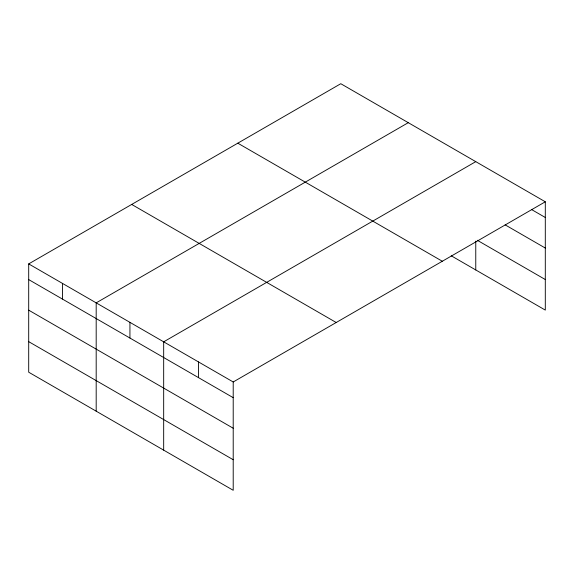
<?xml version="1.0" encoding="UTF-8"?>
<svg xmlns="http://www.w3.org/2000/svg" width="574" height="574" viewBox="0 0 574 574"><rect width="100%" height="100%" fill="white"/><g stroke="black" fill="none" stroke-linecap="round" stroke-linejoin="round"><path stroke-width="0.86" d="M28.7 263.904L233.209 381.975L233.209 490.282L28.7 372.21L28.7 263.904L340.791 83.718L545.3 201.79L545.3 310.096L451.229 255.789M408.279 122.678L96.188 302.864L96.188 411.178M475.767 161.646L163.676 341.831L163.676 450.138M233.209 381.975L545.3 201.79M531.395 209.453L545.3 217.481M505.127 224.85L545.3 248.047M477.31 240.284L545.3 279.538M237.801 143.177L442.31 261.249M131.69 204.437L336.199 322.509M28.7 279.595L233.209 397.667M28.7 310.161L233.209 428.233M28.7 341.652L233.209 459.717M475.767 241.137L475.767 269.952M198.439 361.9L198.439 377.599M129.932 322.344L129.932 338.043M62.444 283.384L62.444 299.076"/></g></svg>
